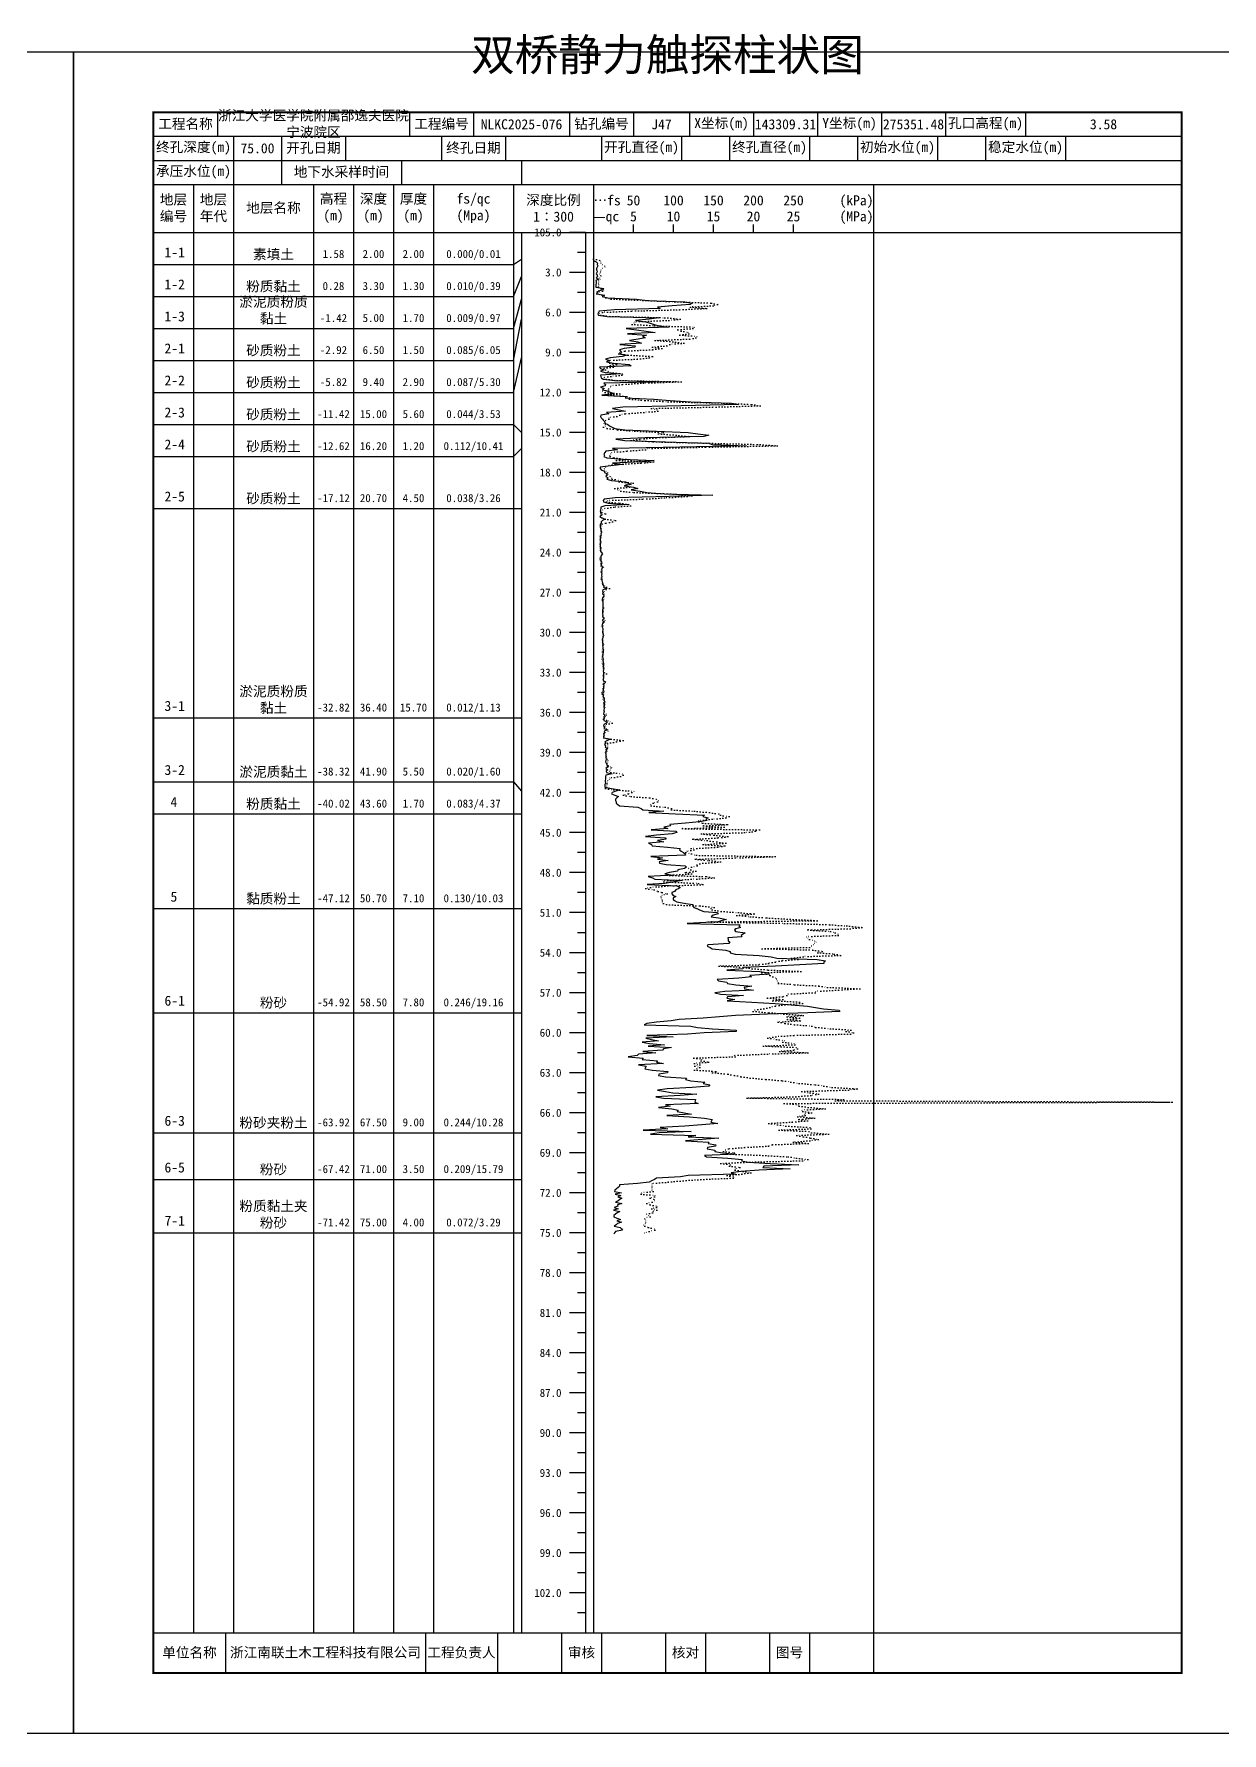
# Model space of a CAD drawing. Extents: x 297 to 65340, y 0 to 425.
# Drawn here: x 13949.1 to 14246.1, y 0 to 424.6 of the extents above; entities that cross this region are included whole.
import ezdxf
from ezdxf.enums import TextEntityAlignment as Align

# ---------------------------------------------------------------- set-up
doc = ezdxf.new("R2010")
doc.units = 0
doc.linetypes.add('DOT', pattern=[6.35, 0, -6.35])
doc.layers.add('FRAME', color=7, linetype='CONTINUOUS')
doc.layers.add('STRATUM', color=7, linetype='CONTINUOUS')
doc.styles.add('ST', font='')
doc.styles.get('ST').set_extended_font_data('SimSun')

msp = doc.modelspace()

# ---------------------------------------------------------------- linework, layer by layer
at = {"layer": 'FRAME', "color": 245, "linetype": 'Continuous'}
for points in [[(13662, 0), (13959, 0), (13959, 420), (13662, 420)], [(13959, 0), (14256, 0), (14256, 420), (13959, 420)]]:
    msp.add_lwpolyline(points, close=True, dxfattribs=at)
at = {"layer": 'FRAME', "linetype": 'Continuous', "const_width": 0.5}
msp.add_lwpolyline([(13979, 15), (14236, 15), (14236, 405), (13979, 405)], close=True, dxfattribs=at)
at = {"layer": 'FRAME', "color": 0, "linetype": 'Continuous'}
for points in [[(13995, 405), (13995, 399)], [(14043, 405), (14043, 399)], [(14059, 405), (14059, 399)], [(14083, 405), (14083, 399)], [(14099, 405), (14099, 399)], [(14113, 405), (14113, 399)], [(14129, 405), (14129, 399)], [(14145, 405), (14145, 399)], [(14161, 405), (14161, 399)], [(14177, 405), (14177, 399)], [(14197, 405), (14197, 399)], [(14236, 405), (14236, 399)], [(13979, 399), (14236, 399)], [(13999, 399), (13999, 393)], [(14011, 399), (14011, 393)], [(14027, 399), (14027, 393)], [(14051, 399), (14051, 393)], [(14067, 399), (14067, 393)], [(14091, 399), (14091, 393)], [(14111, 399), (14111, 393)], [(14123, 399), (14123, 393)], [(14143, 399), (14143, 393)], [(14155, 399), (14155, 393)], [(14175, 399), (14175, 393)], [(14187, 399), (14187, 393)], [(14207, 399), (14207, 393)], [(14236, 399), (14236, 393)], [(13979, 393), (14236, 393)], [(13999, 393), (13999, 387)], [(14011, 393), (14011, 387)], [(14041, 393), (14041, 387)], [(14071, 393), (14071, 387)], [(13979, 387), (14236, 387)], [(13989, 387), (13989, 25)], [(13999, 387), (13999, 25)], [(14019, 387), (14019, 25)], [(14029, 387), (14029, 25)], [(14039, 387), (14039, 25)], [(14049, 387), (14049, 25)], [(14069, 387), (14069, 25)], [(14089, 387), (14089, 25)], [(14159, 387), (14159, 25)], [(13979, 375), (14236, 375)], [(14071, 375), (14071, 25)], [(14087, 375), (14087, 25)], [(14099, 375), (14099, 377)], [(14109, 375), (14109, 377)], [(14119, 375), (14119, 377)], [(14129, 375), (14129, 377)], [(14139, 375), (14139, 377)], [(13979, 25), (14236, 25)], [(13997, 25), (13997, 15)], [(14047, 25), (14047, 15)], [(14065, 25), (14065, 15)], [(14081, 25), (14081, 15)], [(14091, 25), (14091, 15)], [(14107, 25), (14107, 15)], [(14117, 25), (14117, 15)], [(14133, 25), (14133, 15)], [(14143, 25), (14143, 15)], [(14159, 25), (14159, 15)]]:
    msp.add_lwpolyline(points, dxfattribs=at)
at = {"layer": 'STRATUM', "linetype": 'Continuous'}
for points in [[(14087, 375), (14083, 375)], [(14089, 374.33), (14089, 374), (14089, 373.67), (14089, 373.33), (14089, 373), (14089.02, 372.67), (14089.02, 372.33), (14089.02, 372), (14089.02, 371.67), (14089.02, 371.33), (14089.04, 371), (14089.04, 370.67), (14089.04, 370.33), (14089.04, 370), (14089.04, 369.67), (14089.02, 369.33), (14089, 369), (14089, 368.67), (14089.02, 368.33), (14089.02, 368), (14089.66, 367.67), (14089.96, 367.33), (14089.92, 367), (14090.06, 366.67), (14089.88, 366.33), (14089.72, 366), (14089.72, 365.67), (14089.88, 365.33), (14089.82, 365), (14089.66, 364.67), (14089.92, 364.33), (14089.98, 364), (14089.7, 363.67), (14090.28, 363.33), (14089.62, 363), (14089.66, 362.67), (14089.64, 362.33), (14089.62, 362), (14089.62, 361.67), (14089.62, 361.33), (14091.58, 361), (14091.22, 360.67), (14090.26, 360.33), (14089.86, 360), (14089.86, 359.67), (14091.74, 359.33), (14091.2, 359), (14092.58, 358.67), (14099.78, 358.33), (14102.48, 358), (14111.84, 357.67), (14113.7, 357.33), (14113.14, 357), (14108.64, 356.67), (14105.04, 356.33), (14105.7, 356), (14094.28, 355.67), (14090.38, 355.33), (14090.22, 355), (14090.08, 354.67), (14090.16, 354.33), (14092.44, 354), (14105.34, 353.67), (14102.94, 353.33), (14099.48, 353), (14102.08, 352.67), (14103.16, 352.33), (14104.16, 352), (14105.54, 351.67), (14107.88, 351.33), (14097.2, 351), (14099.72, 350.67), (14102.16, 350.33), (14104.42, 350), (14097.5, 349.67), (14102.26, 349.33), (14101.26, 349), (14101.88, 348.67), (14100.16, 348.33), (14098, 348), (14100.08, 347.67), (14101, 347.33), (14095.56, 347), (14099.42, 346.67), (14099.32, 346.33), (14096.66, 346), (14095.5, 345.67), (14095.76, 345.33), (14096.04, 345), (14095.56, 344.67), (14097.42, 344.33), (14096.14, 344), (14093.2, 343.67), (14091.96, 343.33), (14093.04, 343), (14092.24, 342.67), (14093.98, 342.33), (14097.94, 342), (14098.44, 341.67), (14090.54, 341.33), (14090.72, 341), (14091.6, 340.67), (14090.76, 340.33), (14091.92, 340), (14095.92, 339.67), (14090.74, 339.33), (14090.84, 339), (14090.9, 338.67), (14091.38, 338.33), (14094.26, 338), (14108.04, 337.67), (14091.6, 337.33), (14092.04, 337), (14091.88, 336.67), (14090.76, 336.33), (14091.68, 336), (14091.22, 335.67), (14092.56, 335.33), (14093.44, 335), (14094.1, 334.67), (14091.1, 334.33), (14097.1, 334), (14096.92, 333.67), (14104.12, 333.33), (14108.16, 333), (14113.34, 332.67), (14123.5, 332.33), (14125.22, 332), (14110.88, 331.67), (14096.36, 331.33), (14093.74, 331), (14095.44, 330.67), (14096.98, 330.33), (14092.26, 330), (14092.82, 329.67), (14090.82, 329.33), (14090.76, 329), (14090.9, 328.67), (14091.24, 328.33), (14091.5, 328), (14091.8, 327.67), (14091.86, 327.33), (14092.58, 327), (14093, 326.67), (14093.64, 326.33), (14094.34, 326), (14096.84, 325.67), (14104.78, 325.33), (14112.68, 325), (14115.1, 324.67), (14117.86, 324.33), (14116.58, 324), (14101.88, 323.67), (14094.6, 323.33), (14096.84, 323), (14106.96, 322.67), (14117.72, 322.33), (14118.68, 322), (14127.28, 321.67), (14110.58, 321.33), (14093.72, 321), (14094.98, 320.67), (14092.06, 320.33), (14091.86, 320), (14091.6, 319.67), (14091.72, 319.33), (14091.56, 319), (14092.36, 318.67), (14096.16, 318.33), (14104.16, 318), (14101.08, 317.67), (14093.74, 317.33), (14096.18, 317), (14093.36, 316.67), (14090.64, 316.33), (14090.66, 316), (14090.94, 315.67), (14091.68, 315.33), (14091.74, 315), (14092.5, 314.67), (14092.2, 314.33), (14092.1, 314), (14092.64, 313.67), (14092.32, 313.33), (14093.48, 313), (14097.04, 312.67), (14097.7, 312.33), (14098.44, 312), (14096.72, 311.67), (14099.04, 311.33), (14100.08, 311), (14098.4, 310.67), (14100.64, 310.33), (14102.34, 310), (14106.72, 309.67), (14118.86, 309.33), (14107.92, 309), (14094.38, 308.67), (14091.66, 308.33), (14091.42, 308), (14091.52, 307.67), (14092.68, 307.33), (14097.82, 307), (14091.84, 306.67), (14090.84, 306.33), (14090.86, 306), (14090.72, 305.67), (14090.68, 305.33), (14090.78, 305), (14090.8, 304.67), (14090.94, 304.33), (14090.58, 304), (14091.1, 303.67), (14091.94, 303.33), (14091.24, 303), (14090.92, 302.67), (14090.9, 302.33), (14090.64, 302), (14090.7, 301.67), (14090.64, 301.33), (14090.74, 301), (14090.86, 300.67), (14090.82, 300.33), (14091, 300), (14090.82, 299.67), (14090.88, 299.33), (14090.78, 299), (14090.8, 298.67), (14090.64, 298.33), (14090.68, 298), (14090.82, 297.67), (14090.72, 297.33), (14090.68, 297), (14090.64, 296.67), (14090.68, 296.33), (14090.82, 296), (14090.78, 295.67), (14090.74, 295.33), (14091.04, 295), (14091.24, 294.67), (14091, 294.33), (14090.82, 294), (14090.82, 293.67), (14090.8, 293.33), (14090.84, 293), (14091, 292.67), (14091.12, 292.33), (14090.94, 292), (14091.02, 291.67), (14091.26, 291.33), (14091.06, 291), (14090.96, 290.67), (14091.08, 290.33), (14091.04, 290), (14091.1, 289.67), (14091.02, 289.33), (14091.12, 289), (14090.98, 288.67), (14091.08, 288.33), (14091.12, 288), (14091.2, 287.67), (14091.32, 287.33), (14091.24, 287), (14091.6, 286.67), (14091.52, 286.33), (14092.3, 286), (14091.36, 285.67), (14091.22, 285.33), (14091.36, 285), (14091.22, 284.67), (14091.6, 284.33), (14091.54, 284), (14091.28, 283.67), (14091.2, 283.33), (14091.2, 283), (14091.3, 282.67), (14091.3, 282.33), (14091.3, 282), (14091.36, 281.67), (14091.34, 281.33), (14091.32, 281), (14091.28, 280.67), (14091.24, 280.33), (14091.22, 280), (14091.22, 279.67), (14091.3, 279.33), (14091.26, 279), (14091.7, 278.67), (14091.38, 278.33), (14091.18, 278), (14091.78, 277.67), (14091.24, 277.33), (14091.14, 277), (14091.36, 276.67), (14091.16, 276.33), (14091.34, 276), (14091.36, 275.67), (14091.26, 275.33), (14091.28, 275), (14091.4, 274.67), (14091.44, 274.33), (14091.32, 274), (14091.36, 273.67), (14091.16, 273.33), (14091.22, 273), (14091.24, 272.67), (14091.28, 272.33), (14091.48, 272), (14091.28, 271.67), (14091.3, 271.33), (14091.32, 271), (14091.5, 270.67), (14091.42, 270.33), (14091.4, 270), (14091.32, 269.67), (14091.34, 269.33), (14091.22, 269), (14091.3, 268.67), (14091.38, 268.33), (14091.36, 268), (14091.42, 267.67), (14091.48, 267.33), (14091.52, 267), (14091.46, 266.67), (14091.42, 266.33), (14091.56, 266), (14091.52, 265.67), (14091.44, 265.33), (14091.5, 265), (14091.5, 264.67), (14091.46, 264.33), (14091.52, 264), (14091.52, 263.67), (14091.4, 263.33), (14091.42, 263), (14091.96, 262.67), (14091.86, 262.33), (14091.5, 262), (14091.56, 261.67), (14091.52, 261.33), (14091.52, 261), (14091.44, 260.67), (14091.58, 260.33), (14091.52, 260), (14091.12, 259.67), (14091.48, 259.33), (14091.34, 259), (14091.7, 258.67), (14091.66, 258.33), (14091.58, 258), (14091.92, 257.67), (14091.48, 257.33), (14091.82, 257), (14091.6, 256.67), (14091.62, 256.33), (14091.66, 256), (14091.58, 255.67), (14091.68, 255.33), (14091.62, 255), (14091.48, 254.67), (14091.94, 254.33), (14091.56, 254), (14091.74, 253.67), (14091.6, 253.33), (14091.6, 253), (14092.4, 252.67), (14092.14, 252.33), (14091.58, 252), (14091.48, 251.67), (14091.76, 251.33), (14091.6, 251), (14092.5, 250.67), (14091.68, 250.33), (14091.78, 250), (14091.52, 249.67), (14091.58, 249.33), (14091.54, 249), (14091.58, 248.67), (14093.26, 248.33), (14092.5, 248), (14091.8, 247.67), (14092.14, 247.33), (14091.78, 247), (14092.02, 246.67), (14091.94, 246.33), (14092.54, 246), (14092.08, 245.67), (14092.14, 245.33), (14091.94, 245), (14092.06, 244.67), (14092.06, 244.33), (14092.1, 244), (14092.12, 243.67), (14092.16, 243.33), (14092.06, 243), (14092.04, 242.67), (14092.18, 242.33), (14092.32, 242), (14092.72, 241.67), (14092.54, 241.33), (14092.12, 241), (14092.58, 240.67), (14092.16, 240.33), (14092.24, 240), (14093.7, 239.67), (14092.1, 239.33), (14092.04, 239), (14091.96, 238.67), (14092.04, 238.33), (14091.94, 238), (14091.92, 237.67), (14091.98, 237.33), (14091.8, 237), (14091.84, 236.67), (14091.86, 236.33), (14093.48, 236), (14095.62, 235.67), (14094.62, 235.33), (14093.64, 235), (14093.46, 234.67), (14094.3, 234.33), (14095.28, 234), (14094.84, 233.67), (14094.5, 233.33), (14094.54, 233), (14094.64, 232.67), (14094.68, 232.33), (14095.1, 232), (14095.52, 231.67), (14100.06, 231.33), (14100.92, 231), (14101.36, 230.67), (14106.56, 230.33), (14102.82, 230), (14109.5, 229.67), (14116.74, 229.33), (14116.3, 229), (14117.68, 228.67), (14117.12, 228.33), (14117.38, 228), (14115.48, 227.67), (14111.98, 227.33), (14108.08, 227), (14108.24, 226.67), (14106.62, 226.33), (14107.56, 226), (14103.38, 225.67), (14109.58, 225.33), (14109.84, 225), (14108.64, 224.67), (14104.72, 224.33), (14102.04, 224), (14106.92, 223.67), (14107.14, 223.33), (14104.96, 223), (14106.62, 222.67), (14102.74, 222.33), (14103.52, 222), (14103.66, 221.67), (14107.54, 221.33), (14110.7, 221), (14110.52, 220.67), (14110.88, 220.33), (14111.52, 220), (14111.9, 219.67), (14111.98, 219.33), (14103.32, 219), (14106.28, 218.67), (14105.04, 218.33), (14107.7, 218), (14105.4, 217.67), (14105.52, 217.33), (14107.2, 217), (14111.94, 216.67), (14112.24, 216.33), (14111.72, 216), (14110.06, 215.67), (14110.04, 215.33), (14108, 215), (14106.8, 214.67), (14108.86, 214.33), (14102.68, 214), (14103.72, 213.67), (14104.3, 213.33), (14111.2, 213), (14109.26, 212.67), (14106.72, 212.33), (14102.42, 212), (14109.86, 211.67), (14110.68, 211.33), (14110.34, 211), (14109.62, 210.67), (14109.22, 210.33), (14108.62, 210), (14108.62, 209.67), (14108.94, 209.33), (14109.6, 209), (14108.94, 208.67), (14108.94, 208.33), (14109.22, 208), (14109.84, 207.67), (14112.1, 207.33), (14113.8, 207), (14113.94, 206.67), (14114.06, 206.33), (14114.84, 206), (14115.48, 205.67), (14116.6, 205.33), (14119.96, 205), (14120.2, 204.67), (14118.64, 204.33), (14118.42, 204), (14120.28, 203.67), (14122.22, 203.33), (14120.88, 203), (14120.14, 202.67), (14112.44, 202.33), (14125.7, 202), (14125.36, 201.67), (14125.74, 201.33), (14124.62, 201), (14124.22, 200.67), (14124.5, 200.33), (14126.94, 200), (14126.46, 199.67), (14125.94, 199.33), (14126.08, 199), (14122.6, 198.67), (14122.64, 198.33), (14122.68, 198), (14123.06, 197.67), (14122.86, 197.33), (14117.58, 197), (14117.44, 196.67), (14118.14, 196.33), (14118.7, 196), (14122.08, 195.67), (14123.2, 195.33), (14123.14, 195), (14124.4, 194.67), (14130.38, 194.33), (14133.38, 194), (14134.84, 193.67), (14144.9, 193.33), (14147, 193), (14146.58, 192.67), (14146.58, 192.33), (14140.58, 192), (14134.52, 191.67), (14126.4, 191.33), (14126.34, 191), (14122.34, 190.67), (14130.54, 190.33), (14132.74, 190), (14132.92, 189.67), (14128.1, 189.33), (14128.54, 189), (14125.36, 188.67), (14119.9, 188.33), (14120.24, 188), (14122.34, 187.67), (14122.46, 187.33), (14124.58, 187), (14128.62, 186.67), (14126.64, 186.33), (14126.72, 186), (14128.98, 185.67), (14121.84, 185.33), (14119.36, 185), (14120.78, 184.67), (14126.5, 184.33), (14122.52, 184), (14122.34, 183.67), (14124.36, 183.33), (14122.42, 183), (14128.58, 182.67), (14134.44, 182.33), (14138.44, 182), (14142.48, 181.67), (14144.5, 181.33), (14146.52, 181), (14150.44, 180.67), (14150.58, 180.33), (14142.62, 180), (14132.5, 179.67), (14124.52, 179.33), (14120.46, 179), (14116.42, 178.67), (14110.42, 178.33), (14108.44, 178), (14104.74, 177.67), (14102.32, 177.33), (14101.68, 177), (14113.3, 176.67), (14114.96, 176.33), (14118.78, 176), (14124.64, 175.67), (14124.64, 175.33), (14116.66, 175), (14112.54, 174.67), (14102.36, 174.33), (14108.94, 174), (14102.08, 173.67), (14103.54, 173.33), (14105.28, 173), (14101.16, 172.67), (14102.98, 172.33), (14106.74, 172), (14102.64, 171.67), (14108.48, 171.33), (14106.5, 171), (14106.26, 170.67), (14101.32, 170.33), (14104.58, 170), (14100.24, 169.67), (14099.94, 169.33), (14097.68, 169), (14101.44, 168.67), (14101.2, 168.33), (14104.98, 168), (14104.78, 167.67), (14106.46, 167.33), (14100.28, 167), (14102.14, 166.67), (14101.98, 166.33), (14101.82, 166), (14103.7, 165.67), (14107.58, 165.33), (14107.46, 165), (14105.36, 164.67), (14105.24, 164.33), (14107.02, 164), (14112.22, 163.67), (14111.96, 163.33), (14113.32, 163), (14116.84, 162.67), (14116.44, 162.33), (14118.08, 162), (14117.8, 161.67), (14113.64, 161.33), (14107.38, 161), (14105.02, 160.67), (14106.96, 160.33), (14108.86, 160), (14114.8, 159.67), (14110.68, 159.33), (14104.58, 159), (14106.52, 158.67), (14114.46, 158.33), (14114.42, 158), (14114.36, 157.67), (14115.16, 157.33), (14107.02, 157), (14108.14, 156.67), (14105.24, 156.33), (14108.6, 156), (14110.16, 155.67), (14109.9, 155.33), (14111.7, 155), (14113.48, 154.67), (14107.32, 154.33), (14113, 154), (14116.74, 153.67), (14118.64, 153.33), (14118.46, 153), (14118.3, 152.67), (14120.06, 152.33), (14116.08, 152), (14111.86, 151.67), (14105.64, 151.33), (14107.6, 151), (14101.38, 150.67), (14113.4, 150.33), (14105.44, 150), (14103.26, 149.67), (14114.58, 149.33), (14112.68, 149), (14120.34, 148.67), (14116.14, 148.33), (14111.96, 148), (14117.84, 147.67), (14117.7, 147.33), (14119.62, 147), (14119.52, 146.67), (14117.46, 146.33), (14117.42, 146), (14119.36, 145.67), (14119.32, 145.33), (14121.28, 145), (14124.5, 144.67), (14116.72, 144.33), (14117.24, 144), (14122.58, 143.67), (14126.18, 143.33), (14126, 143), (14127.74, 142.67), (14133.18, 142.33), (14140.32, 142), (14131.6, 141.67), (14131.3, 141.33), (14138.14, 141), (14130.38, 140.67), (14125.82, 140.33), (14123.4, 140), (14124.42, 139.67), (14112.64, 139.33), (14110.74, 139), (14104.78, 138.67), (14104.24, 138.33), (14103.52, 138), (14102.88, 137.67), (14099.96, 137.33), (14095.54, 137), (14095.46, 136.67), (14095.14, 136.33), (14094.74, 136), (14094.36, 135.67), (14094.22, 135.33), (14096.04, 135), (14094.4, 134.67), (14095.86, 134.33), (14095.08, 134), (14096.08, 133.67), (14095.58, 133.33), (14095.2, 133), (14094.54, 132.67), (14096.06, 132.33), (14094.98, 132), (14095.06, 131.67), (14094.2, 131.33), (14095.18, 131), (14094.02, 130.67), (14095.56, 130.33), (14094.9, 130), (14094.46, 129.67), (14094.06, 129.33), (14094.08, 129), (14094.82, 128.67), (14095.74, 128.33), (14094.8, 128), (14095.98, 127.67), (14095.04, 127.33), (14094.7, 127), (14094.14, 126.67), (14095.7, 126.33), (14095.96, 126), (14096.24, 125.67), (14094.54, 125.33), (14094.26, 125), (14094.06, 124.67)], [(14087, 370), (14085, 370)], [(13979, 367), (13989, 367)], [(13989, 367), (13999, 367)], [(13999, 367), (14019, 367)], [(14019, 367), (14029, 367)], [(14029, 367), (14039, 367)], [(14039, 367), (14049, 367)], [(14049, 367), (14069, 367)], [(14069, 367), (14071, 368.33)], [(14069, 359), (14071, 364)], [(14087, 365), (14083, 365)], [(13979, 359), (13989, 359)], [(13989, 359), (13999, 359)], [(13999, 359), (14019, 359)], [(14019, 359), (14029, 359)], [(14029, 359), (14039, 359)], [(14039, 359), (14049, 359)], [(14049, 359), (14069, 359)], [(14069, 351), (14071, 358.33)], [(14087, 360), (14085, 360)], [(14069, 343), (14071, 353.33)], [(14087, 355), (14083, 355)], [(13979, 351), (13989, 351)], [(13989, 351), (13999, 351)], [(13999, 351), (14019, 351)], [(14019, 351), (14029, 351)], [(14029, 351), (14039, 351)], [(14039, 351), (14049, 351)], [(14049, 351), (14069, 351)], [(14087, 350), (14085, 350)], [(14087, 345), (14083, 345)], [(13979, 343), (13989, 343)], [(13989, 343), (13999, 343)], [(13999, 343), (14019, 343)], [(14019, 343), (14029, 343)], [(14029, 343), (14039, 343)], [(14039, 343), (14049, 343)], [(14049, 343), (14069, 343)], [(14069, 335), (14071, 343.67)], [(14087, 340), (14085, 340)], [(13979, 335), (13989, 335)], [(13989, 335), (13999, 335)], [(13999, 335), (14019, 335)], [(14019, 335), (14029, 335)], [(14029, 335), (14039, 335)], [(14039, 335), (14049, 335)], [(14049, 335), (14069, 335)], [(14087, 335), (14083, 335)], [(13979, 327), (13989, 327)], [(13989, 327), (13999, 327)], [(13999, 327), (14019, 327)], [(14019, 327), (14029, 327)], [(14029, 327), (14039, 327)], [(14039, 327), (14049, 327)], [(14049, 327), (14069, 327)], [(14069, 327), (14071, 325)], [(14087, 330), (14085, 330)], [(14087, 325), (14083, 325)], [(13979, 319), (13989, 319)], [(13989, 319), (13999, 319)], [(13999, 319), (14019, 319)], [(14019, 319), (14029, 319)], [(14029, 319), (14039, 319)], [(14039, 319), (14049, 319)], [(14049, 319), (14069, 319)], [(14069, 319), (14071, 321)], [(14087, 320), (14085, 320)], [(14087, 315), (14083, 315)], [(14087, 310), (14085, 310)], [(13979, 306), (13989, 306)], [(13989, 306), (13999, 306)], [(13999, 306), (14019, 306)], [(14019, 306), (14029, 306)], [(14029, 306), (14039, 306)], [(14039, 306), (14049, 306)], [(14049, 306), (14069, 306)], [(14069, 306), (14071, 306)], [(14087, 305), (14083, 305)], [(14087, 300), (14085, 300)], [(14087, 295), (14083, 295)], [(14087, 290), (14085, 290)], [(14087, 285), (14083, 285)], [(14087, 280), (14085, 280)], [(14087, 275), (14083, 275)], [(14087, 270), (14085, 270)], [(14087, 265), (14083, 265)], [(14087, 260), (14085, 260)], [(14087, 255), (14083, 255)], [(13979, 253.67), (13989, 253.67)], [(13989, 253.67), (13999, 253.67)], [(13999, 253.67), (14019, 253.67)], [(14019, 253.67), (14029, 253.67)], [(14029, 253.67), (14039, 253.67)], [(14039, 253.67), (14049, 253.67)], [(14049, 253.67), (14069, 253.67)], [(14069, 253.67), (14071, 253.67)], [(14087, 250), (14085, 250)], [(14087, 245), (14083, 245)], [(14087, 240), (14085, 240)], [(13979, 237.67), (13989, 237.67)], [(13989, 237.67), (13999, 237.67)], [(13999, 237.67), (14019, 237.67)], [(14019, 237.67), (14029, 237.67)], [(14029, 237.67), (14039, 237.67)], [(14039, 237.67), (14049, 237.67)], [(14049, 237.67), (14069, 237.67)], [(14069, 237.67), (14071, 235.33)], [(14087, 235), (14083, 235)], [(13979, 229.67), (13989, 229.67)], [(13989, 229.67), (13999, 229.67)], [(13999, 229.67), (14019, 229.67)], [(14019, 229.67), (14029, 229.67)], [(14029, 229.67), (14039, 229.67)], [(14039, 229.67), (14049, 229.67)], [(14049, 229.67), (14069, 229.67)], [(14069, 229.67), (14071, 229.67)], [(14087, 230), (14085, 230)], [(14087, 225), (14083, 225)], [(14087, 220), (14085, 220)], [(14087, 215), (14083, 215)], [(14087, 210), (14085, 210)], [(13979, 206), (13989, 206)], [(13989, 206), (13999, 206)], [(13999, 206), (14019, 206)], [(14019, 206), (14029, 206)], [(14029, 206), (14039, 206)], [(14039, 206), (14049, 206)], [(14049, 206), (14069, 206)], [(14069, 206), (14071, 206)], [(14087, 205), (14083, 205)], [(14087, 200), (14085, 200)], [(14087, 195), (14083, 195)], [(14087, 190), (14085, 190)], [(14087, 185), (14083, 185)], [(13979, 180), (13989, 180)], [(13989, 180), (13999, 180)], [(13999, 180), (14019, 180)], [(14019, 180), (14029, 180)], [(14029, 180), (14039, 180)], [(14039, 180), (14049, 180)], [(14049, 180), (14069, 180)], [(14069, 180), (14071, 180)], [(14087, 180), (14085, 180)], [(14087, 175), (14083, 175)], [(14087, 170), (14085, 170)], [(14087, 165), (14083, 165)], [(14087, 160), (14085, 160)], [(14087, 155), (14083, 155)], [(13979, 150), (13989, 150)], [(13989, 150), (13999, 150)], [(13999, 150), (14019, 150)], [(14019, 150), (14029, 150)], [(14029, 150), (14039, 150)], [(14039, 150), (14049, 150)], [(14049, 150), (14069, 150)], [(14069, 150), (14071, 150)], [(14087, 150), (14085, 150)], [(14087, 145), (14083, 145)], [(13979, 138.33), (13989, 138.33)], [(13989, 138.33), (13999, 138.33)], [(13999, 138.33), (14019, 138.33)], [(14019, 138.33), (14029, 138.33)], [(14029, 138.33), (14039, 138.33)], [(14039, 138.33), (14049, 138.33)], [(14049, 138.33), (14069, 138.33)], [(14069, 138.33), (14071, 138.33)], [(14087, 140), (14085, 140)], [(14087, 135), (14083, 135)], [(14087, 130), (14085, 130)], [(13979, 125), (13989, 125)], [(13989, 125), (13999, 125)], [(13999, 125), (14019, 125)], [(14019, 125), (14029, 125)], [(14029, 125), (14039, 125)], [(14039, 125), (14049, 125)], [(14049, 125), (14069, 125)], [(14069, 125), (14071, 125)], [(14087, 125), (14083, 125)], [(14087, 120), (14085, 120)], [(14087, 115), (14083, 115)], [(14087, 110), (14085, 110)], [(14087, 105), (14083, 105)], [(14087, 100), (14085, 100)], [(14087, 95), (14083, 95)], [(14087, 90), (14085, 90)], [(14087, 85), (14083, 85)], [(14087, 80), (14085, 80)], [(14087, 75), (14083, 75)], [(14087, 70), (14085, 70)], [(14087, 65), (14083, 65)], [(14087, 60), (14085, 60)], [(14087, 55), (14083, 55)], [(14087, 50), (14085, 50)], [(14087, 45), (14083, 45)], [(14087, 40), (14085, 40)], [(14087, 35), (14083, 35)], [(14087, 30), (14085, 30)]]:
    msp.add_lwpolyline(points, dxfattribs=at)
at = {"layer": 'STRATUM', "linetype": 'DOT', "ltscale": 0.1}
msp.add_lwpolyline([(14089, 374.33), (14089, 374), (14089, 373.67), (14089, 373.33), (14089, 373), (14089, 372.67), (14089, 372.33), (14089, 372), (14089, 371.67), (14089, 371.33), (14089, 371), (14089, 370.67), (14089, 370.33), (14089, 370), (14089, 369.67), (14089, 369.33), (14089, 369), (14089, 368.67), (14089, 368.33), (14090.6, 368), (14090.74, 367.67), (14090.84, 367.33), (14091.2, 367), (14091.78, 366.67), (14091.9, 366.33), (14091.26, 366), (14090.84, 365.67), (14090.82, 365.33), (14090.72, 365), (14090.52, 364.67), (14090.74, 364.33), (14090.88, 364), (14090.48, 363.67), (14090.66, 363.33), (14090.32, 363), (14090.22, 362.67), (14090.2, 362.33), (14090.24, 362), (14090.28, 361.67), (14090.16, 361.33), (14090.92, 361), (14091.58, 360.67), (14091.28, 360.33), (14090.14, 360), (14089.86, 359.67), (14091, 359.33), (14091.64, 359), (14092.1, 358.67), (14093.4, 358.33), (14101.32, 358), (14109.34, 357.67), (14118.46, 357.33), (14120.04, 357), (14118.94, 356.67), (14113.22, 356.33), (14117.28, 356), (14110.52, 355.67), (14098.4, 355.33), (14091.24, 355), (14090.2, 354.67), (14090.74, 354.33), (14093.08, 354), (14106.86, 353.67), (14110.7, 353.33), (14107.86, 353), (14099.44, 352.67), (14099.14, 352.33), (14098.64, 352), (14104.28, 351.67), (14114.26, 351.33), (14113.86, 351), (14110.12, 350.67), (14110.88, 350.33), (14112.58, 350), (14112.84, 349.67), (14110.56, 349.33), (14114.92, 349), (14114.62, 348.67), (14113, 348.33), (14104.4, 348), (14108.8, 347.67), (14111.62, 347.33), (14108.1, 347), (14107.34, 346.67), (14103.76, 346.33), (14106.06, 346), (14103.72, 345.67), (14096.74, 345.33), (14095.58, 345), (14095.3, 344.67), (14097.66, 344.33), (14103.74, 344), (14102.94, 343.67), (14099.94, 343.33), (14092.9, 343), (14092.84, 342.67), (14093.06, 342.33), (14094.74, 342), (14093.18, 341.67), (14093.9, 341.33), (14091.52, 341), (14091.96, 340.67), (14092.68, 340.33), (14092.48, 340), (14096.32, 339.67), (14096.12, 339.33), (14093.3, 339), (14091.6, 338.67), (14092.16, 338.33), (14094.92, 338), (14110.92, 337.67), (14101.54, 337.33), (14096.14, 337), (14093.3, 336.67), (14093.34, 336.33), (14092.74, 336), (14092.76, 335.67), (14091.26, 335.33), (14091.9, 335), (14095.58, 334.67), (14092.64, 334.33), (14097.32, 334), (14098.18, 333.67), (14098.02, 333.33), (14101.92, 333), (14107.68, 332.67), (14121.6, 332.33), (14128.6, 332), (14130.68, 331.67), (14118.72, 331.33), (14103.48, 331), (14104.82, 330.67), (14105.1, 330.33), (14101.58, 330), (14096.86, 329.67), (14095.58, 329.33), (14094.8, 329), (14092.84, 328.67), (14092.8, 328.33), (14092.02, 328), (14091.84, 327.67), (14091.6, 327.33), (14091.92, 327), (14091.98, 326.67), (14091.54, 326.33), (14092.44, 326), (14095.1, 325.67), (14099.3, 325.33), (14106.4, 325), (14105.24, 324.67), (14109.64, 324.33), (14112.96, 324), (14104.56, 323.67), (14100.5, 323.33), (14098.42, 323), (14104, 322.67), (14117.28, 322.33), (14129.96, 322), (14134.9, 321.67), (14116.92, 321.33), (14102.5, 321), (14101.96, 320.67), (14097.22, 320.33), (14093.6, 320), (14093.32, 319.67), (14092.96, 319.33), (14093.16, 319), (14094.14, 318.67), (14097.06, 318.33), (14094.74, 318), (14104, 317.67), (14100.78, 317.33), (14094.38, 317), (14092.54, 316.67), (14092.1, 316.33), (14091.64, 316), (14091.66, 315.67), (14092.12, 315.33), (14092.46, 315), (14092.68, 314.67), (14092.36, 314.33), (14093.14, 314), (14093.54, 313.67), (14093.7, 313.33), (14095.74, 313), (14095.44, 312.67), (14098.9, 312.33), (14097.2, 312), (14096.8, 311.67), (14098.02, 311.33), (14094.3, 311), (14095.36, 310.67), (14095.82, 310.33), (14099.16, 310), (14107.5, 309.67), (14114.34, 309.33), (14112.44, 309), (14106.76, 308.67), (14101.2, 308.33), (14092.6, 308), (14092.24, 307.67), (14095.6, 307.33), (14097.8, 307), (14098.22, 306.67), (14094.06, 306.33), (14091.82, 306), (14091.3, 305.67), (14090.82, 305.33), (14091.08, 305), (14091.98, 304.67), (14090.96, 304.33), (14090.68, 304), (14091.28, 303.67), (14091.88, 303.33), (14094.54, 303), (14093.72, 302.67), (14092.04, 302.33), (14091.12, 302), (14091.06, 301.67), (14090.74, 301.33), (14090.88, 301), (14090.9, 300.67), (14091.04, 300.33), (14091, 300), (14090.88, 299.67), (14090.66, 299.33), (14090.64, 299), (14090.56, 298.67), (14090.62, 298.33), (14090.8, 298), (14090.58, 297.67), (14090.56, 297.33), (14090.58, 297), (14090.62, 296.67), (14090.86, 296.33), (14090.68, 296), (14090.62, 295.67), (14090.72, 295.33), (14090.9, 295), (14091.1, 294.67), (14090.98, 294.33), (14090.86, 294), (14090.54, 293.67), (14090.62, 293.33), (14090.68, 293), (14090.72, 292.67), (14090.72, 292.33), (14090.82, 292), (14090.88, 291.67), (14091.58, 291.33), (14091.22, 291), (14090.9, 290.67), (14090.84, 290.33), (14090.84, 290), (14090.96, 289.67), (14090.98, 289.33), (14091.06, 289), (14090.84, 288.67), (14090.84, 288.33), (14091.12, 288), (14091.18, 287.67), (14091.14, 287.33), (14091.42, 287), (14091.76, 286.67), (14092.28, 286.33), (14092.96, 286), (14092.14, 285.67), (14091.68, 285.33), (14091.5, 285), (14091.7, 284.67), (14091.56, 284.33), (14091.58, 284), (14091.5, 283.67), (14091.5, 283.33), (14091.5, 283), (14091.32, 282.67), (14091.3, 282.33), (14091.32, 282), (14091.36, 281.67), (14091.5, 281.33), (14091.5, 281), (14091.44, 280.67), (14091.4, 280.33), (14091.36, 280), (14091.28, 279.67), (14091.24, 279.33), (14091.3, 279), (14091.56, 278.67), (14091.46, 278.33), (14091.82, 278), (14091.74, 277.67), (14091.46, 277.33), (14091.28, 277), (14090.92, 276.67), (14091.28, 276.33), (14091.36, 276), (14091.3, 275.67), (14091.36, 275.33), (14091.3, 275), (14091.3, 274.67), (14091.52, 274.33), (14091.42, 274), (14091.34, 273.67), (14091.28, 273.33), (14091.2, 273), (14091.2, 272.67), (14091.24, 272.33), (14091.22, 272), (14091.22, 271.67), (14091.32, 271.33), (14091.3, 271), (14091.2, 270.67), (14091.16, 270.33), (14091.16, 270), (14091.26, 269.67), (14091.22, 269.33), (14091.14, 269), (14091.12, 268.67), (14091.1, 268.33), (14091.5, 268), (14091.14, 267.67), (14091.2, 267.33), (14091.22, 267), (14091.28, 266.67), (14091.5, 266.33), (14091.42, 266), (14091.38, 265.67), (14091.42, 265.33), (14091.74, 265), (14092.22, 264.67), (14091.36, 264.33), (14091.42, 264), (14091.44, 263.67), (14091.34, 263.33), (14091.5, 263), (14091.5, 262.67), (14091.44, 262.33), (14091.34, 262), (14091.4, 261.67), (14091.7, 261.33), (14091.22, 261), (14091.26, 260.67), (14091.26, 260.33), (14091, 260), (14091.5, 259.67), (14091.46, 259.33), (14091.42, 259), (14091.42, 258.67), (14091.34, 258.33), (14091.7, 258), (14091.76, 257.67), (14091.82, 257.33), (14091.58, 257), (14091.64, 256.67), (14091.9, 256.33), (14091.7, 256), (14091.54, 255.67), (14091.56, 255.33), (14091.58, 255), (14092.14, 254.67), (14092.22, 254.33), (14091.96, 254), (14091.54, 253.67), (14091.5, 253.33), (14092.54, 253), (14093.12, 252.67), (14093.66, 252.33), (14092.16, 252), (14092.08, 251.67), (14091.8, 251.33), (14092.2, 251), (14092.56, 250.67), (14092.64, 250.33), (14092.02, 250), (14091.7, 249.67), (14091.7, 249.33), (14091.6, 249), (14091.58, 248.67), (14093.42, 248.33), (14096.4, 248), (14094.74, 247.67), (14092.46, 247.33), (14092.46, 247), (14092.46, 246.67), (14092.46, 246.33), (14092.6, 246), (14092.3, 245.67), (14092.34, 245.33), (14092.22, 245), (14092.1, 244.67), (14092.1, 244.33), (14092.16, 244), (14092.24, 243.67), (14092.44, 243.33), (14092.58, 243), (14092.52, 242.67), (14092.36, 242.33), (14092.32, 242), (14092.48, 241.67), (14093.54, 241.33), (14093.36, 241), (14093.18, 240.67), (14093.02, 240.33), (14093.32, 240), (14096.18, 239.67), (14096.4, 239.33), (14095.74, 239), (14093.14, 238.67), (14093, 238.33), (14092.54, 238), (14092.42, 237.67), (14092.36, 237.33), (14092.34, 237), (14092.22, 236.67), (14092.28, 236.33), (14092.02, 236), (14094.12, 235.67), (14099.14, 235.33), (14098.6, 235), (14097.66, 234.67), (14096.48, 234.33), (14098.42, 234), (14103.12, 233.67), (14104.74, 233.33), (14105.26, 233), (14104.96, 232.67), (14103.88, 232.33), (14103.22, 232), (14103.4, 231.67), (14106.92, 231.33), (14108.64, 231), (14108.48, 230.67), (14114.22, 230.33), (14117.98, 230), (14120.38, 229.67), (14120.72, 229.33), (14122.9, 229), (14122.1, 228.67), (14118.68, 228.33), (14115.26, 228), (14115.3, 227.67), (14116.3, 227.33), (14122.5, 227), (14116.5, 226.67), (14121.64, 226.33), (14111.26, 226), (14130.5, 225.67), (14129.42, 225.33), (14126.78, 225), (14115.96, 224.67), (14119.14, 224.33), (14122.56, 224), (14120.04, 223.67), (14113.8, 223.33), (14117.44, 223), (14119.82, 222.67), (14122.06, 222.33), (14116.38, 222), (14121.84, 221.67), (14119.98, 221.33), (14113.38, 221), (14114.08, 220.67), (14112.44, 220.33), (14112.1, 220), (14113.5, 219.67), (14114.74, 219.33), (14134.44, 219), (14124.4, 218.67), (14114.46, 218.33), (14117.94, 218), (14120.76, 217.67), (14116.3, 217.33), (14114.86, 217), (14114.88, 216.67), (14113.5, 216.33), (14112.76, 216), (14113.3, 215.67), (14114.56, 215.33), (14112.02, 215), (14113.52, 214.67), (14107.38, 214.33), (14117.24, 214), (14119.2, 213.67), (14113.44, 213.33), (14106.8, 213), (14106.56, 212.67), (14115.26, 212.33), (14116.36, 212), (14107.56, 211.67), (14103.28, 211.33), (14102.12, 211), (14104.14, 210.67), (14105.14, 210.33), (14106.2, 210), (14107.42, 209.67), (14106.14, 209.33), (14105.86, 209), (14105.88, 208.67), (14106.12, 208.33), (14106.16, 208), (14106.2, 207.67), (14106.48, 207.33), (14107.24, 207), (14115.64, 206.67), (14119.2, 206.33), (14118.22, 206), (14118.66, 205.67), (14120.94, 205.33), (14125.22, 205), (14129.16, 204.67), (14124.8, 204.33), (14128.22, 204), (14132.3, 203.67), (14138.92, 203.33), (14144.92, 203), (14117.78, 202.67), (14136.78, 202.33), (14148.04, 202), (14152.3, 201.67), (14156.12, 201.33), (14153.14, 201), (14142.6, 200.67), (14148.26, 200.33), (14149.38, 200), (14150.08, 199.67), (14150.2, 199.33), (14142.2, 199), (14142.58, 198.67), (14143.02, 198.33), (14144.18, 198), (14144.66, 197.67), (14144.26, 197.33), (14143.96, 197), (14143.54, 196.67), (14142.96, 196.33), (14131.18, 196), (14143.8, 195.67), (14146.16, 195.33), (14145.04, 195), (14149.16, 194.67), (14150.76, 194.33), (14141.42, 194), (14138.48, 193.67), (14140.04, 193.33), (14136.1, 193), (14134.4, 192.67), (14132.78, 192.33), (14130.28, 192), (14120.38, 191.67), (14126.5, 191.33), (14128.7, 191), (14132.76, 190.67), (14140.84, 190.33), (14131.1, 190), (14132.26, 189.67), (14133.14, 189.33), (14133.84, 189), (14134.64, 188.67), (14134.74, 188.33), (14134.94, 188), (14135.18, 187.67), (14135.26, 187.33), (14139.32, 187), (14145.4, 186.67), (14147.48, 186.33), (14155.54, 186), (14150.24, 185.67), (14144.58, 185.33), (14144.38, 185), (14137.68, 184.67), (14137.3, 184.33), (14136.22, 184), (14132.5, 183.67), (14136.3, 183.33), (14133.86, 183), (14140.48, 182.67), (14141.24, 182.33), (14136.84, 182), (14134.42, 181.67), (14133.06, 181.33), (14131.56, 181), (14129.32, 180.67), (14128.94, 180.33), (14132.9, 180), (14136.56, 179.67), (14141.44, 179.33), (14137.42, 179), (14140.48, 178.67), (14137.48, 178.33), (14140.7, 178), (14135.2, 177.67), (14136.9, 177.33), (14139.26, 177), (14143.56, 176.67), (14144.62, 176.33), (14148.22, 176), (14153.34, 175.67), (14152.16, 175.33), (14153.96, 175), (14153.24, 174.67), (14138.96, 174.33), (14134.58, 174), (14132.62, 173.67), (14134.72, 173.33), (14136.8, 173), (14136.32, 172.67), (14139.1, 172.33), (14139.34, 172), (14131.52, 171.67), (14139.66, 171.33), (14139.96, 171), (14138.98, 170.67), (14135.56, 170.33), (14142.62, 170), (14132.48, 169.67), (14124.2, 169.33), (14124.44, 169), (14114.1, 168.67), (14116, 168.33), (14115.92, 168), (14117.74, 167.67), (14114.28, 167.33), (14115.62, 167), (14114.36, 166.67), (14115.56, 166.33), (14114.86, 166), (14114.22, 165.67), (14119.58, 165.33), (14118.74, 165), (14122.64, 164.67), (14124.24, 164.33), (14125.94, 164), (14128.16, 163.67), (14132.2, 163.33), (14136.26, 163), (14138.34, 162.67), (14140.42, 162.33), (14144.52, 162), (14146.6, 161.67), (14148.7, 161.33), (14154.9, 161), (14152.76, 160.67), (14141.08, 160.33), (14143.16, 160), (14145.28, 159.67), (14143.3, 159.33), (14139.56, 159), (14127.42, 158.67), (14151.46, 158.33), (14149.5, 158), (14233.68, 157.67), (14136.68, 157.33), (14140.14, 157), (14140.42, 156.67), (14142.7, 156.33), (14146.92, 156), (14141.12, 155.67), (14141.3, 155.33), (14143.52, 155), (14141.64, 154.67), (14141.94, 154.33), (14140.12, 154), (14144.24, 153.67), (14140.34, 153.33), (14142.5, 153), (14138.7, 152.67), (14132.8, 152.33), (14134.98, 152), (14137.12, 151.67), (14143.16, 151.33), (14143.34, 151), (14135.4, 150.67), (14142.9, 150.33), (14143.52, 150), (14147.76, 149.67), (14139.84, 149.33), (14141.5, 149), (14143.32, 148.67), (14145.16, 148.33), (14143.08, 148), (14138.96, 147.67), (14142.7, 147.33), (14133.64, 147), (14132.78, 146.67), (14126.76, 146.33), (14122.72, 146), (14122.04, 145.67), (14121.46, 145.33), (14124.2, 145), (14123.22, 144.67), (14131.32, 144.33), (14137.66, 144), (14139.74, 143.67), (14142.58, 143.33), (14141.24, 143), (14128.06, 142.67), (14120.84, 142.33), (14123.3, 142), (14122.96, 141.67), (14125.58, 141.33), (14124.42, 141), (14124.4, 140.67), (14126.38, 140.33), (14128.32, 140), (14126.1, 139.67), (14122.38, 139.33), (14124.08, 139), (14123.92, 138.67), (14115.84, 138.33), (14111.4, 138), (14107.7, 137.67), (14103.68, 137.33), (14103.62, 137), (14103.58, 136.67), (14103.58, 136.33), (14103.62, 136), (14103.62, 135.67), (14103.88, 135.33), (14101.08, 135), (14100.88, 134.67), (14104.36, 134.33), (14104.24, 134), (14103.2, 133.67), (14104.2, 133.33), (14104.22, 133), (14103.64, 132.67), (14102.3, 132.33), (14103.16, 132), (14104.9, 131.67), (14104.76, 131.33), (14103.56, 131), (14104.8, 130.67), (14103.88, 130.33), (14103.74, 130), (14102.28, 129.67), (14102.74, 129.33), (14103.14, 129), (14101.74, 128.67), (14101.8, 128.33), (14102.02, 128), (14101.96, 127.67), (14102.04, 127.33), (14101.54, 127), (14101.8, 126.67), (14102.74, 126.33), (14104.2, 126), (14104.3, 125.67), (14102.94, 125.33), (14101.72, 125), (14102.32, 124.67)], dxfattribs=at)

# ---------------------------------------------------------------- texts
at = {"layer": 'FRAME', "style": 'ST'}
msp.add_text('双桥静力触探柱状图', height=8, dxfattribs=at).set_placement((14107.5, 413), align=Align.BOTTOM_CENTER)
for s, p in [('…fs', (14089, 383)), ('—qc', (14089, 379))]:
    msp.add_text(s, height=2.5, dxfattribs=at).set_placement(p, align=Align.MIDDLE_LEFT)
for s, p in [('50', (14099, 383)), ('100', (14109, 383)), ('150', (14119, 383)), ('200', (14129, 383)), ('250', (14139, 383)), ('5', (14099, 379)), ('10', (14109, 379)), ('15', (14119, 379)), ('20', (14129, 379)), ('25', (14139, 379))]:
    msp.add_text(s, height=2.5, dxfattribs=at).set_placement(p, align=Align.MIDDLE_CENTER)
for s, p in [('(kPa)', (14159, 383)), ('(MPa)', (14159, 379))]:
    msp.add_text(s, height=2.5, dxfattribs=at).set_placement(p, align=Align.MIDDLE_RIGHT)
at = {"layer": 'FRAME', "char_height": 2.5, "attachment_point": 5, "style": 'ST'}
for s, insert, width in [('工程名称', (13987, 402), 16), ('浙江大学医学院附属邵逸夫医院宁波院区', (14019, 402), 48), ('工程编号', (14051, 402), 16), ('钻孔编号', (14091, 402), 16), ('X坐标(m)', (14121, 402), 16), ('Y坐标(m)', (14153, 402), 16), ('孔口高程(m)', (14187, 402), 20), ('NLKC2025-076', (14071, 402), 24), ('J47', (14106, 402), 14), ('143309.31', (14137, 402), 16), ('275351.48', (14169, 402), 16), ('3.58', (14216.5, 402), 39), ('终孔深度(m)', (13989, 396), 20), ('75.00', (14005, 396), 12), ('开孔日期', (14019, 396), 16), ('终孔日期', (14059, 396), 16), ('开孔直径(m)', (14101, 396), 20), ('终孔直径(m)', (14133, 396), 20), ('初始水位(m)', (14165, 396), 20), ('稳定水位(m)', (14197, 396), 20), ('承压水位(m)', (13989, 390), 20), ('地下水采样时间', (14026, 390), 30), ('地层编号', (13984, 381), 10), ('地层年代', (13994, 381), 10), ('地层名称', (14009, 381), 20), ('高程\\P(m)', (14024, 381), 10), ('深度\\P(m)', (14034, 381), 10), ('厚度\\P(m)', (14044, 381), 10), ('fs/qc\\P(Mpa)', (14059, 381), 20), ('深度比例\\P1∶300', (14079, 381), 20), ('单位名称', (13988, 20), 18), ('浙江南联土木工程科技有限公司', (14022, 20), 50), ('工程负责人', (14056, 20), 18), ('审核', (14086, 20), 10), ('核对', (14112, 20), 10), ('图号', (14138, 20), 10)]:
    msp.add_mtext(s, dxfattribs=dict(at, insert=insert, width=width))
at = {"layer": 'STRATUM', "style": 'ST'}
for s, p in [('105.0', (14081, 375)), ('3.0', (14081, 365)), ('6.0', (14081, 355)), ('9.0', (14081, 345)), ('12.0', (14081, 335)), ('15.0', (14081, 325)), ('18.0', (14081, 315)), ('21.0', (14081, 305)), ('24.0', (14081, 295)), ('27.0', (14081, 285)), ('30.0', (14081, 275)), ('33.0', (14081, 265)), ('36.0', (14081, 255)), ('39.0', (14081, 245)), ('42.0', (14081, 235)), ('45.0', (14081, 225)), ('48.0', (14081, 215)), ('51.0', (14081, 205)), ('54.0', (14081, 195)), ('57.0', (14081, 185)), ('60.0', (14081, 175)), ('63.0', (14081, 165)), ('66.0', (14081, 155)), ('69.0', (14081, 145)), ('72.0', (14081, 135)), ('75.0', (14081, 125)), ('78.0', (14081, 115)), ('81.0', (14081, 105)), ('84.0', (14081, 95)), ('87.0', (14081, 85)), ('90.0', (14081, 75)), ('93.0', (14081, 65)), ('96.0', (14081, 55)), ('99.0', (14081, 45)), ('102.0', (14081, 35))]:
    msp.add_text(s, height=2, dxfattribs=at).set_placement(p, align=Align.MIDDLE_RIGHT)
for s, p in [('1-1', (13981.75, 370)), ('1-2', (13981.75, 362)), ('1-3', (13981.75, 354)), ('2-1', (13981.75, 346)), ('2-2', (13981.75, 338)), ('2-3', (13981.75, 330)), ('2-4', (13981.75, 322)), ('2-5', (13981.75, 309)), ('3-1', (13981.75, 256.67)), ('3-2', (13981.75, 240.67)), ('4', (13983.25, 232.67)), ('5', (13983.25, 209)), ('6-1', (13981.75, 183)), ('6-3', (13981.75, 153)), ('6-5', (13981.75, 141.33)), ('7-1', (13981.75, 128))]:
    msp.add_text(s, height=2.5, dxfattribs=at).set_placement(p, align=Align.MIDDLE_LEFT)
for s, p in [('1.58', (14024, 368)), ('2.00', (14034, 368)), ('2.00', (14044, 368)), ('0.000/0.01', (14059, 368)), ('0.28', (14024, 360)), ('3.30', (14034, 360)), ('1.30', (14044, 360)), ('0.010/0.39', (14059, 360)), ('-1.42', (14024, 352)), ('5.00', (14034, 352)), ('1.70', (14044, 352)), ('0.009/0.97', (14059, 352)), ('-2.92', (14024, 344)), ('6.50', (14034, 344)), ('1.50', (14044, 344)), ('0.085/6.05', (14059, 344)), ('-5.82', (14024, 336)), ('9.40', (14034, 336)), ('2.90', (14044, 336)), ('0.087/5.30', (14059, 336)), ('-11.42', (14024, 328)), ('15.00', (14034, 328)), ('5.60', (14044, 328)), ('0.044/3.53', (14059, 328)), ('0.112/10.41', (14059, 320)), ('-12.62', (14024, 320)), ('16.20', (14034, 320)), ('1.20', (14044, 320)), ('-17.12', (14024, 307)), ('20.70', (14034, 307)), ('4.50', (14044, 307)), ('0.038/3.26', (14059, 307)), ('-32.82', (14024, 254.67)), ('36.40', (14034, 254.67)), ('15.70', (14044, 254.67)), ('0.012/1.13', (14059, 254.67)), ('-38.32', (14024, 238.67)), ('41.90', (14034, 238.67)), ('5.50', (14044, 238.67)), ('0.020/1.60', (14059, 238.67)), ('-40.02', (14024, 230.67)), ('43.60', (14034, 230.67)), ('1.70', (14044, 230.67)), ('0.083/4.37', (14059, 230.67)), ('-47.12', (14024, 207)), ('50.70', (14034, 207)), ('7.10', (14044, 207)), ('0.130/10.03', (14059, 207)), ('-54.92', (14024, 181)), ('58.50', (14034, 181)), ('7.80', (14044, 181)), ('0.246/19.16', (14059, 181)), ('-63.92', (14024, 151)), ('67.50', (14034, 151)), ('9.00', (14044, 151)), ('0.244/10.28', (14059, 151)), ('-67.42', (14024, 139.33)), ('71.00', (14034, 139.33)), ('3.50', (14044, 139.33)), ('0.209/15.79', (14059, 139.33)), ('-71.42', (14024, 126)), ('75.00', (14034, 126)), ('4.00', (14044, 126)), ('0.072/3.29', (14059, 126))]:
    msp.add_text(s, height=2, dxfattribs=at).set_placement(p, align=Align.BOTTOM_CENTER)
at = {"layer": 'STRATUM', "char_height": 2.5, "width": 20, "attachment_point": 8, "style": 'ST'}
for s, insert in [('素填土', (14009, 368)), ('粉质黏土', (14009, 360)), ('淤泥质粉质黏土', (14009, 352)), ('砂质粉土', (14009, 344)), ('砂质粉土', (14009, 336)), ('砂质粉土', (14009, 328)), ('砂质粉土', (14009, 320)), ('砂质粉土', (14009, 307)), ('淤泥质粉质黏土', (14009, 254.67)), ('淤泥质黏土', (14009, 238.67)), ('粉质黏土', (14009, 230.67)), ('黏质粉土', (14009, 207)), ('粉砂', (14009, 181)), ('粉砂夹粉土', (14009, 151)), ('粉砂', (14009, 139.33)), ('粉质黏土夹粉砂', (14009, 126))]:
    msp.add_mtext(s, dxfattribs=dict(at, insert=insert))

doc.saveas('drawing.dxf')
